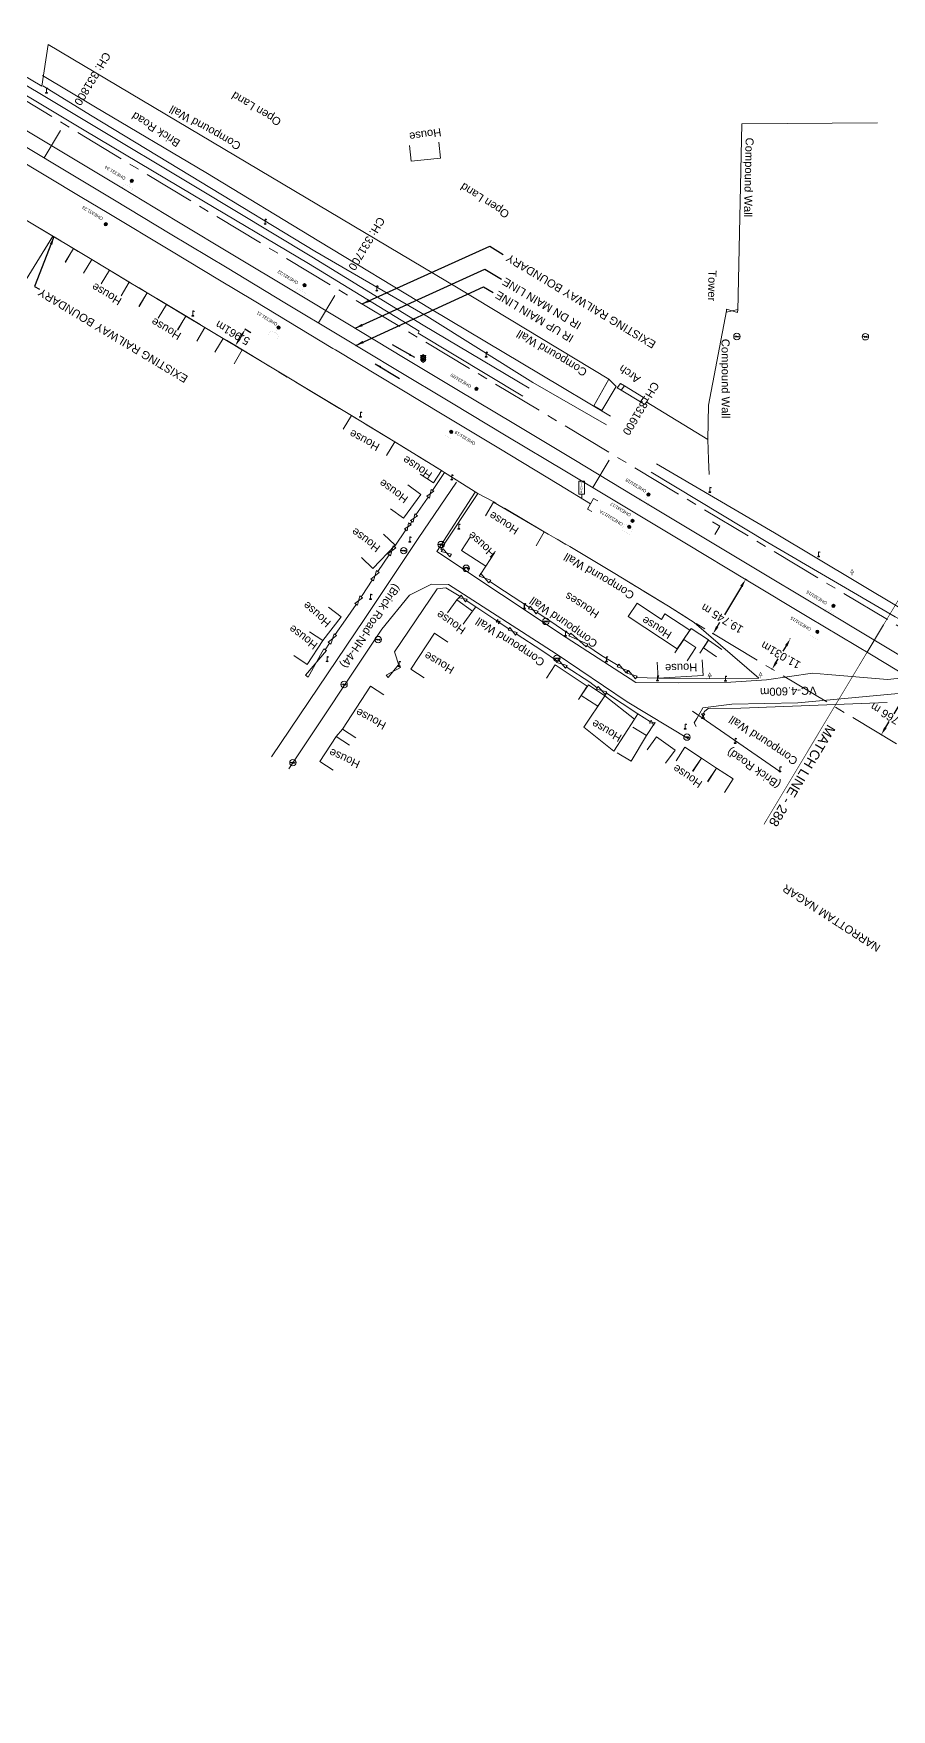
# Model space of a CAD drawing. Header units: metres. Extents: x -1651858 to 619161, y 795717 to 3398838.
# Drawn here: x 618291 to 618559, y 3396819 to 3397342 of the extents above; entities that cross this region are included whole.
import ezdxf
from ezdxf.enums import TextEntityAlignment as Align

# ---------------------------------------------------------------- set-up
doc = ezdxf.new("R2010")
doc.units = ezdxf.units.M
doc.header["$MEASUREMENT"] = 0
doc.linetypes.add('CENTER', pattern=[50.8, 31.75, -6.35, 6.35, -6.35])
doc.linetypes.add('PHANTOM2', pattern=[1.25, 0.625, -0.125, 0.125, -0.125, 0.125, -0.125])
doc.layers.get('Defpoints').update_dxf_attribs({"lineweight": 0})
for name, color, linetype, lineweight in [('Arch', 7, 'Continuous', 0), ('Bounary Dim', 10, 'Continuous', 13), ('Building Under Cons.', 251, 'Continuous', 0), ('Commercial Building Pucca', 251, 'Continuous', 0), ('Compound Wall', 251, 'Continuous', 0), ('Electric Pole', 251, 'Continuous', 0), ('Existing Chainage', 7, 'Continuous', 0), ('Existing IR Track', 143, 'Continuous', 0), ('Existing Railway Boundary', 7, 'CENTER', 0), ('flow direction', 7, 'Continuous', 0), ('Gate', 251, 'Continuous', 0), ('Lamp_Post', 7, 'Continuous', 0), ('MATCH LINE', 7, 'Continuous', 0), ('OHE MAST', 8, 'Continuous', 0), ('OHE MAST TEXT', 8, 'Continuous', 0), ('Residential Building Pucca', 251, 'Continuous', 0), ('Residential Building Semipucca', 251, 'Continuous', 0), ('Sign Board', 251, 'Continuous', 0), ('SRJ13A', 251, 'Continuous', 0), ('STOP', 251, 'Continuous', 0), ('Subroad Edge', 34, 'Continuous', 0), ('Telephone_Pole', 251, 'Continuous', 0), ('Text', 251, 'Continuous', 0), ('Trolley Stand', 7, 'Continuous', 0), ('Village Name', 7, 'Continuous', 0)]:
    doc.layers.add(name, color=color, linetype=linetype, lineweight=lineweight)
doc.styles.add('CUT-FILL', font='cut-fill.shx', dxfattribs={"height": 2})
doc.styles.get("Standard").update_dxf_attribs({"font": 'arial.ttf'})
doc.styles.add('Style-Arial', font='arial.ttf')
doc.styles.add('Text', font='arial.ttf', dxfattribs={"height": 2})
doc.styles.add('Vill txt', font='arial.ttf', dxfattribs={"height": 3})
doc.dimstyles.new('DIM', dxfattribs={"dimtxt": 2.5, "dimasz": 2.5, "dimexe": 0.18, "dimexo": 0.0625, "dimgap": 0.09, "dimtad": 0, "dimtih": 1, "dimtoh": 1, "dimdec": 3, "dimzin": 0, "dimdsep": 46, "dimtxsty": 'Standard', "dimcen": 0.09, "dimadec": 0, "dimazin": 0, "dimtfac": 1, "dimtdec": 3, "dimtofl": 0, "dimtmove": 0, "dimatfit": 3, "dimfxl": 1, "dimtolj": 1, "dimtzin": 0, "dimarcsym": 0})
doc.dimstyles.new('ISO-25', dxfattribs={"dimtxt": 2.5, "dimasz": 2.5, "dimexe": 1.25, "dimexo": 0.625, "dimtad": 1, "dimtxsty": 'Standard', "dimcen": 2.5, "dimadec": 0, "dimazin": 0, "dimtfac": 1, "dimtmove": 0, "dimatfit": 3, "dimfxl": 1, "dimarcsym": 0})
doc.dimstyles.get("Standard").update_dxf_attribs({"dimtxt": 2.5, "dimasz": 0.18, "dimexe": 0.18, "dimexo": 0.0625, "dimgap": 0.09, "dimtad": 0, "dimtih": 1, "dimtoh": 1, "dimdec": 3, "dimzin": 0, "dimdsep": 46, "dimtxsty": 'Standard', "dimcen": 0.09, "dimadec": 0, "dimazin": 0, "dimtfac": 1, "dimtdec": 3, "dimtofl": 0, "dimtmove": 0, "dimatfit": 3, "dimfxl": 1, "dimtolj": 1, "dimtzin": 0, "dimarcsym": 0})

# ---------------------------------------------------------------- blocks, each defined once
blk = doc.blocks.new('GT')
at = {"layer": 'Gate'}
for p, q in [((-0.5, -0.5), (-0.5, 0.5)), ((-0.5, 0.5), (0.5, -0.5)), ((0.5, 0.5), (0.5, -0.5))]:
    blk.add_line(p, q, dxfattribs=at)
at = {"layer": 'Gate', "flags": 128}
blk.add_lwpolyline([(0.5, 0.5), (-0.5, -0.5)], dxfattribs=at)
blk = doc.blocks.new('EP')
at = {"extrusion": (0, 0, -1)}
blk.add_hatch(color=8, dxfattribs=at).paths.add_polyline_path([(-0.31, -0.24), (-0.94, -0.01), (-0.41, -0.1), (-0.43, 0.15), (0.21, -0.05), (0.21, 0.16), (0.93, -0.01), (0.31, 0.07), (0.31, -0.19), (-0.31, 0)])
at = {"color": 8}
for p, q in [((-0.93, -0.01), (-0.21, 0.16)), ((-0.31, 0.07), (-0.93, -0.01)), ((-0.31, -0.19), (-0.31, 0.07)), ((0.31, 0), (-0.31, -0.19)), ((-0.21, 0.16), (-0.21, -0.05)), ((-0.21, -0.05), (0.43, 0.15)), ((0.31, -0.24), (0.31, 0)), ((0.43, 0.15), (0.41, -0.1)), ((0.94, -0.01), (0.31, -0.24)), ((0.41, -0.1), (0.94, -0.01))]:
    blk.add_line(p, q, dxfattribs=at)
blk.add_circle((0, 0), 1, dxfattribs=at)
blk = doc.blocks.new('LP')
at = {"flags": 128}
for points in [[(0, 0), (0, 1.5)], [(0.25, 1.35), (0.44, 1.35)]]:
    blk.add_lwpolyline(points, dxfattribs=at)
for centre, radius, start, end in [((0.07, 0.99), 0.519, 57.6425, 97.3165), ((0.34, 1.33), 0.094, 11.7012, 168.0476)]:
    blk.add_arc(centre, radius, start, end)
at = {"extrusion": (0, 0, -1)}
blk.add_ellipse((0, 0.01), major_axis=(0.308, 0), ratio=0.400495, dxfattribs=at)
blk.add_ellipse((0.35, 1.36), major_axis=(0.0017, 0.0438), ratio=0.461056, start_param=1.74022, end_param=4.575836)
blk = doc.blocks.new('SIG')
for color, points in [(1, [(-0.22, 0.42, 0.180295), (-0.01, 0.33, -0.00255), (0.01, 0.33, -0.00255), (0.02, 0.33, 0.180295), (0.23, 0.42, -0.002654), (0.25, 0.44, 0.184495), (0.33, 0.65, 1.000001), (-0.32, 0.65, 0.184495), (-0.24, 0.44, -0.002654)]), (2, [(0.23, -0.23, -0.002654), (0.25, -0.21, 0.184495), (0.33, 0.01, 1.000001), (-0.32, 0.01, 0.184495), (-0.24, -0.21, -0.002654), (-0.22, -0.23, 0.180295), (-0.01, -0.32, -0.00255), (0.01, -0.32, -0.00255), (0.02, -0.32, 0.180295)]), (3, [(0.23, -0.88, -0.002654), (0.25, -0.86, 0.184495), (0.33, -0.64, 1.000001), (-0.32, -0.64, 0.184495), (-0.24, -0.86, -0.002654), (-0.22, -0.88, 0.395599)])]:
    blk.add_hatch(color=color).paths.add_polyline_path(points)
for p, q in [((-0.31, 0.98), (-0.32, -0.9)), ((0.33, -0.9), (0.32, 0.98))]:
    blk.add_line(p, q)
at = {"flags": 128}
for points in [[(-0.31, 0.98), (-0.81, 0.98, 0.198758), (-0.42, 0.41, 0.003814), (-0.31, 0.39)], [(-0.31, 0.33), (-0.81, 0.33, 0.198758), (-0.42, -0.23, 0.003727), (-0.32, -0.26)], [(0.32, 0.98), (0.82, 0.98, -0.198758), (0.44, 0.41, -0.003814), (0.32, 0.39)], [(0.32, 0.33), (0.82, 0.33, -0.198758), (0.44, -0.23, -0.003727), (0.33, -0.26)], [(-0.32, -0.32), (-0.81, -0.32, 0.198758), (-0.42, -0.88, 0.003639), (-0.32, -0.9)], [(0.33, -0.32), (0.82, -0.32, -0.198758), (0.44, -0.88, -0.003639), (0.33, -0.9)]]:
    blk.add_lwpolyline(points, format="xyb", dxfattribs=at)
for centre, radius, start, end in [((0.01, 0.91), 0.324, 12.4049, 167.5951), ((0.01, 0.81), 0.357, 27.7578, 152.2422), ((0.01, -0.9), 0.324, 181.4572, 358.5428)]:
    blk.add_arc(centre, radius, start, end)
blk = doc.blocks.new('STOP')
at = {"layer": 'SRJ13A', "flags": 128}
blk.add_lwpolyline([(0, 1.32), (0, 0)], dxfattribs=at)
at = {"layer": 'SRJ13A'}
blk.add_3dface([(0.84, 5.38), (-0.84, 5.38), (-0.84, 1.32), (0.84, 1.32)], dxfattribs=at)
at = {"layer": 'SRJ13A', "char_height": 0.739, "attachment_point": 7, "rotation": 180, "line_spacing_factor": 0.6, "style": 'CUT-FILL'}
for s, insert in [('S', (0.29, 5.46)), ('P', (0.16, 2.47)), ('O', (0.29, 3.49)), ('T', (0.24, 4.52))]:
    blk.add_mtext(s, dxfattribs=dict(at, insert=insert))
blk = doc.blocks.new('TP')
at = {"layer": 'Telephone_Pole'}
blk.add_hatch(color=8, dxfattribs=at).paths.add_polyline_path([(0.49, 0.08, -0.516403), (0.5, 0.04, 0.157799), (0.42, -0.19, 0.257253), (0.43, -0.21), (0.7, -0.4, 0.297943), (0.73, -0.4, 0.213635), (0.94, -0.09, 0.292624), (0.86, 0.1, 0.314672), (-0.86, 0.1, 0.297888), (-0.94, -0.1, 0.205841), (-0.73, -0.4, 0.297943), (-0.7, -0.4), (-0.43, -0.21, 0.257253), (-0.42, -0.19, 0.155164), (-0.5, 0.04, -0.510878), (-0.49, 0.08, -0.167449)])
at = {"layer": 'Telephone_Pole', "color": 8}
for p, q in [((-0.7, -0.4), (-0.43, -0.21)), ((0.7, -0.4), (0.43, -0.21))]:
    blk.add_line(p, q, dxfattribs=at)
blk.add_circle((0, 0), 1.03, dxfattribs=at)
for centre, radius, start, end in [((0.01, -1.13), 1.5, 55.3659, 125.2353), ((-0.48, 0.05), 0.0243, 109.2181, 217.464), ((-0.82, -0.21), 0.402, 2.1844, 37.464), ((0.01, -1.34), 1.5, 71.1943, 109.2181), ((0.82, -0.21), 0.402, 141.9464, 177.8156), ((0.48, 0.06), 0.0243, 321.9464, 71.1943), ((0.75, -0.06), 0.194, 350.1231, 55.3659), ((-0.44, -0.19), 0.0258, 304.4776, 2.1844), ((0.44, -0.19), 0.0258, 177.8156, 235.5224), ((0.72, -0.38), 0.0258, 235.5224, 301.8866), ((0.49, -0.01), 0.462, 301.8866, 350.1231)]:
    blk.add_arc(centre, radius, start, end, dxfattribs=at)
for p in [(-0.44, -0.22), (0.44, -0.22)]:
    blk.add_point(p, dxfattribs=at)
blk = doc.blocks.new('TSB')
at = {"const_width": 0.132, "flags": 128}
blk.add_lwpolyline([(-0.51, 0.84), (0.54, 0.84), (0, 1.85), (-0.51, 0.84)], close=True, dxfattribs=at)
at = {"const_width": 0.142, "flags": 128}
blk.add_lwpolyline([(0, 0.84), (0, 0)], dxfattribs=at)
blk = doc.blocks.new('OHE MAST')
h = blk.add_hatch(color=256)
edge = h.paths.add_edge_path()
edge.add_arc((0, 0), 0.514, 0, 360)
at = {"const_width": 0.01, "flags": 128}
for points in [[(1.5, 3.5), (1.5, 2), (-1.5, 2), (-1.5, 3.5)], [(0, 2), (0, 0)]]:
    blk.add_lwpolyline(points, dxfattribs=at)
blk.add_circle((0, 0), 0.514)
blk = doc.blocks.new('*D53')
at = {"layer": 'Bounary Dim', "color": 0, "lineweight": -2, "transparency": 16777216}
for p, q in [((618526.29, 3397151.12), (618525.24, 3397149.38)), ((618527.53, 3397153.3), (618527.43, 3397153.36)), ((618521.84, 3397143.85), (618521.73, 3397143.91)), ((618523.18, 3397145.96), (618523.83, 3397147.04))]:
    blk.add_line(p, q, dxfattribs=at)
at = {"layer": 'Bounary Dim', "color": 0, "transparency": 16777216}
for points in [[(618525.93, 3397151.34), (618526.65, 3397150.91), (618527.58, 3397153.27)], [(618522.82, 3397146.17), (618523.54, 3397145.74), (618521.89, 3397143.82)]]:
    blk.add_solid(points, dxfattribs=at)
at = {"layer": 'Defpoints', "color": 0, "transparency": 16777216}
for p in [(618527.58, 3397153.27), (618527.58, 3397153.27), (618521.89, 3397143.82)]:
    blk.add_point(p, dxfattribs=at)
at = {"layer": 'Bounary Dim', "color": 0, "transparency": 16777216, "insert": (618524.59, 3397148.18), "char_height": 2.5, "attachment_point": 5, "rotation": 150}
blk.add_mtext('\\A1;11.031m', dxfattribs=at)
blk = doc.blocks.new('*D47')
at = {"layer": 'Defpoints', "color": 0, "linetype": 'Continuous', "ltscale": 0.5, "transparency": 16777216}
for p in [(618566.18, 3397140.29), (618566.43, 3397140.13), (618556.26, 3397123.19)]:
    blk.add_point(p, dxfattribs=at)
at = {"layer": 'Existing Railway Boundary', "color": 0, "linetype": 'Continuous', "lineweight": -2, "ltscale": 0.5, "transparency": 16777216}
for p, q in [((618564.89, 3397138.14), (618559.9, 3397129.83)), ((618566.38, 3397140.17), (618566.02, 3397140.38)), ((618556.2, 3397123.22), (618555.85, 3397123.43)), ((618557.29, 3397125.49), (618558.49, 3397127.48))]:
    blk.add_line(p, q, dxfattribs=at)
at = {"layer": 'Existing Railway Boundary', "color": 0, "linetype": 'Continuous', "ltscale": 0.5, "transparency": 16777216}
for points in [[(618564.53, 3397138.36), (618565.25, 3397137.93), (618566.18, 3397140.29)], [(618556.93, 3397125.7), (618557.65, 3397125.27), (618556, 3397123.34)]]:
    blk.add_solid(points, dxfattribs=at)
at = {"layer": 'Existing Railway Boundary', "color": 0, "linetype": 'Continuous', "ltscale": 0.5, "transparency": 16777216, "insert": (618559.19, 3397128.66), "char_height": 2.5, "attachment_point": 5, "rotation": 149}
blk.add_mtext('\\A1;19.766 m', dxfattribs=at)
blk = doc.blocks.new('*D48')
at = {"layer": 'Defpoints', "color": 0, "linetype": 'Continuous', "ltscale": 0.5, "transparency": 16777216}
for p in [(618513.6, 3397171.82), (618514.1, 3397171.52), (618503.93, 3397154.59)]:
    blk.add_point(p, dxfattribs=at)
at = {"layer": 'Existing Railway Boundary', "color": 0, "linetype": 'Continuous', "lineweight": -2, "ltscale": 0.5, "transparency": 16777216}
for p, q in [((618512.31, 3397169.68), (618506.97, 3397160.78)), ((618514.04, 3397171.55), (618513.44, 3397171.91)), ((618503.88, 3397154.63), (618503.28, 3397154.99)), ((618504.72, 3397157.04), (618505.56, 3397158.44))]:
    blk.add_line(p, q, dxfattribs=at)
at = {"layer": 'Existing Railway Boundary', "color": 0, "linetype": 'Continuous', "ltscale": 0.5, "transparency": 16777216}
for points in [[(618511.95, 3397169.89), (618512.67, 3397169.46), (618513.6, 3397171.82)], [(618504.36, 3397157.25), (618505.08, 3397156.82), (618503.44, 3397154.89)]]:
    blk.add_solid(points, dxfattribs=at)
at = {"layer": 'Existing Railway Boundary', "color": 0, "linetype": 'Continuous', "ltscale": 0.5, "transparency": 16777216, "insert": (618506.27, 3397159.61), "char_height": 2.5, "attachment_point": 5, "rotation": 149}
blk.add_mtext('\\A1;19.745 m', dxfattribs=at)
blk = doc.blocks.new('*D42')
at = {"layer": 'Bounary Dim', "color": 0, "lineweight": -2, "transparency": 16777216}
for p, q in [((618358.94, 3397248.92), (618357.04, 3397250.06)), ((618355.87, 3397243.81), (618353.97, 3397244.95)), ((618355.91, 3397247.82), (618355.41, 3397247))]:
    blk.add_line(p, q, dxfattribs=at)
at = {"layer": 'Bounary Dim', "color": 0, "transparency": 16777216}
for points in [[(618355.55, 3397248.03), (618356.26, 3397247.61), (618357.19, 3397249.96)], [(618355.05, 3397247.21), (618355.77, 3397246.78), (618354.12, 3397244.85)]]:
    blk.add_solid(points, dxfattribs=at)
at = {"layer": 'Defpoints', "color": 0, "transparency": 16777216}
for p in [(618358.99, 3397248.88), (618354.12, 3397244.85), (618355.92, 3397243.77)]:
    blk.add_point(p, dxfattribs=at)
at = {"layer": 'Bounary Dim', "color": 0, "transparency": 16777216, "insert": (618353.28, 3397248.84), "char_height": 2.5, "attachment_point": 5, "rotation": 150}
blk.add_mtext('\\A1;5.961m', dxfattribs=at)

msp = doc.modelspace()

# ---------------------------------------------------------------- linework, layer by layer
at = {"layer": 'Arch', "flags": 128}
for points in [[(618475.7463, 3397232.3182), (618481.641, 3397228.7107)], [(618474.7033, 3397230.9893), (618480.7079, 3397227.3552)]]:
    msp.add_lwpolyline(points, dxfattribs=at)
at = {"layer": 'Arch'}
for points in [[(618475.7463, 3397232.3182), (618474.7033, 3397230.9893), (618473.4521, 3397231.7479), (618474.4951, 3397233.0768)], [(618483.0514, 3397227.8768), (618482.1205, 3397226.5245), (618480.7079, 3397227.3552), (618481.641, 3397228.7107)]]:
    msp.add_3dface(points, dxfattribs=at)
at = {"layer": 'Building Under Cons.', "flags": 128}
msp.add_lwpolyline([(618493.7339, 3397152.4071), (618496.589, 3397156.4981), (618502.0488, 3397152.9872), (618499.3368, 3397148.7883)], dxfattribs=at)
at = {"layer": 'Commercial Building Pucca', "flags": 128}
msp.add_lwpolyline([(618468.6509, 3397224.6493), (618473.1975, 3397232.1235), (618470.8963, 3397234.3818), (618466.1875, 3397226.1237), (618468.6509, 3397224.6493)], dxfattribs=at)
at = {"layer": 'Compound Wall', "flags": 128}
for points in [[(618211.3286, 3397374.7692), (618293.6187, 3397325.932), (618295.6607, 3397338.9308)], [(618470.8963, 3397234.3818), (618423.7475, 3397262.8623), (618295.6607, 3397338.9308)], [(618554.7983, 3397314.4574), (618512.4135, 3397314.1576), (618511.134, 3397255.7133)], [(618507.5998, 3397255.7895), (618502.0053, 3397226.2787), (618501.8158, 3397215.563), (618502.0179, 3397209.3601), (618502.1671, 3397204.599)], [(618390.3843, 3397223.0308), (618356.296, 3397243.5232)], [(618482.5414, 3397227.3489), (618501.8158, 3397215.563)], [(618419.4437, 3397205.206), (618415.7347, 3397199.675)], [(618418.5413, 3397205.8217), (618419.4437, 3397205.206), (618429.9216, 3397198.7093)], [(618414.3502, 3397197.5502), (618414.1363, 3397197.2705), (618410.5799, 3397192.0104)], [(618418.7553, 3397181.0224), (618418.3881, 3397181.2929), (618429.9216, 3397198.7093), (618434.9162, 3397196.0682)], [(618407.3649, 3397187.3496), (618403.9457, 3397182.2359), (618403.8592, 3397182.0148)], [(618409.2529, 3397189.999), (618409.0568, 3397189.5401), (618408.694, 3397189.1886)], [(618450.6901, 3397186.6856), (618458.6813, 3397182.0961), (618472.1666, 3397174.0565), (618489.5469, 3397163.4516), (618497.5413, 3397158.4303), (618517.7519, 3397140.9468)], [(618402.2125, 3397179.5251), (618398.6928, 3397174.3154)], [(618432.4246, 3397175.9373), (618430.6088, 3397173.239)], [(618396.9196, 3397171.6537), (618393.7486, 3397166.8416), (618393.4224, 3397166.3945)], [(618433.6601, 3397171.2228), (618438.2248, 3397168.1888), (618446.0059, 3397163.0875)], [(618405.3656, 3397144.724), (618403.9031, 3397149.2616), (618417.1718, 3397168.9507), (618419.927, 3397169.2397), (618424.1017, 3397166.6732), (618424.4015, 3397166.5168)], [(618423.3044, 3397165.4773), (618424.4015, 3397166.5168)], [(618426.3106, 3397165.2547), (618429.2943, 3397163.2793), (618428.2065, 3397161.9403)], [(618391.8904, 3397164.0523), (618388.499, 3397159.2124), (618385.3659, 3397154.6006)], [(618429.2943, 3397163.2793), (618435.8818, 3397158.8555)], [(618448.4452, 3397161.4613), (618452.08, 3397159.0655), (618458.6712, 3397154.6604)], [(618436.6259, 3397158.3561), (618439.6328, 3397156.4053)], [(618441.9196, 3397154.8669), (618449.9031, 3397149.5874), (618454.8057, 3397146.3145)], [(618383.5427, 3397151.9318), (618382.1758, 3397149.8844)], [(618463.985, 3397151.231), (618468.6119, 3397148.0537), (618473.7378, 3397144.9391)], [(618457.5416, 3397144.5567), (618464.9522, 3397139.722), (618467.2524, 3397137.9356)], [(618476.5356, 3397143.0312), (618476.7592, 3397142.9675)], [(618479.4327, 3397141.1969), (618486.2313, 3397140.9561), (618501.3755, 3397140.7793), (618517.7519, 3397140.9468)], [(618469.5735, 3397135.504), (618470.0774, 3397136.2985)], [(618470.0774, 3397136.2985), (618479.9121, 3397129.8187), (618478.8955, 3397128.1495)], [(618500.3391, 3397129.8536), (618500.7546, 3397130.6017), (618501.9061, 3397131.5022), (618512.1236, 3397131.6462), (618557.8864, 3397133.3402)], [(618483.8308, 3397127.3986), (618479.9121, 3397129.8187)], [(618524.3505, 3397111.8376), (618497.0521, 3397130.6343)], [(618485.043, 3397126.6909), (618482.6477, 3397123.1156)]]:
    msp.add_lwpolyline(points, dxfattribs=at)
at = {"layer": 'Existing Chainage', "linetype": 'Continuous', "lineweight": 13, "flags": 128}
for points in [[(618299.5195, 3397312.087), (618294.368, 3397303.516)], [(618385.2291, 3397260.5788), (618380.0809, 3397252.0058)], [(618470.9521, 3397209.0879), (618465.805, 3397200.5142)], [(618556.697, 3397157.6433), (618551.5553, 3397149.0664)]]:
    msp.add_lwpolyline(points, dxfattribs=at)
at = {"layer": 'Existing IR Track', "flags": 128}
for points in [[(618575.5078, 3397139.7972), (618555.2239, 3397151.9856), (618535.6475, 3397163.7618), (618516.1521, 3397175.4893), (618497.3799, 3397186.7524), (618478.6247, 3397198.0053), (618459.8884, 3397209.2597), (618441.141, 3397220.5207), (618423.9179, 3397230.8588), (618406.7109, 3397241.1873), (618389.2406, 3397251.6841), (618371.7906, 3397262.1688), (618353.8163, 3397272.9822), (618335.8392, 3397283.7973), (618318.6285, 3397294.1478), (618301.4055, 3397304.5059), (618284.7336, 3397314.5418)], [(618573.2498, 3397136.0395), (618552.9277, 3397148.2437), (618533.3667, 3397159.9701), (618513.8297, 3397171.6821), (618495.0859, 3397182.9353), (618476.3624, 3397194.1762), (618457.5943, 3397205.4435), (618438.7807, 3397216.738), (618421.6284, 3397227.0472), (618404.3216, 3397237.4492), (618386.9536, 3397247.8787), (618369.6091, 3397258.2942), (618351.5213, 3397269.1639), (618333.7843, 3397279.8228), (618316.3257, 3397290.3173), (618299.1205, 3397300.6596), (618282.4221, 3397310.696)], [(618284.1273, 3397304.3876), (618306.1779, 3397291.1542), (618314.0049, 3397286.4556), (618334.1454, 3397274.3672), (618349.2091, 3397265.3166), (618359.9891, 3397258.8397), (618384.6359, 3397244.022), (618385.4319, 3397243.5434), (618419.2859, 3397223.1468), (618436.4519, 3397212.8044), (618455.2207, 3397201.4908), (618465.1429, 3397195.5098)], [(618467.45, 3397196.4024), (618466.0933, 3397197.1762), (618464.1925, 3397193.8434), (618465.5492, 3397193.0697)]]:
    msp.add_lwpolyline(points, dxfattribs=at)
at = {"layer": 'Existing Railway Boundary', "ltscale": 0.5, "flags": 128}
for points in [[(619123.7686, 3396818.7898), (618597.551, 3397135.46), (618340.5148, 3397289.885), (618272.0879, 3397331.378), (618200.3067, 3397374.2106), (618167.2628, 3397394.0905), (618136.7155, 3397412.5301), (618101.2537, 3397433.7804), (618081.518, 3397445.335), (618067.0082, 3397454.3563), (618050.8402, 3397463.1498), (618034.7358, 3397473.8983), (618015.527, 3397484.7894), (618000.0357, 3397494.7001), (617966.4204, 3397514.7803), (617937.3828, 3397532.2628), (617914.1692, 3397545.6654), (617896.088, 3397557.0544), (617862.0649, 3397577.5443), (617841.7384, 3397589.747), (617830.8748, 3397596.8259), (617819.1888, 3397603.9992), (617797.1004, 3397618.8736), (617766.3142, 3397638.9457)], [(617938.2249, 3397495.5522), (617952.0527, 3397486.2379), (618014.5773, 3397448.6377), (618069.8586, 3397415.5978), (618079.7455, 3397409.5056), (618080.5334, 3397408.0869), (618123.1541, 3397382.2472), (618136.1144, 3397374.9149), (618151.5394, 3397365.4786), (618167.6333, 3397356.5869), (618175.3738, 3397351.9121), (618183.3111, 3397347.2923), (618189.7442, 3397343.2528), (618193.8748, 3397340.8941), (618198.0164, 3397338.7774), (618219.0042, 3397325.913), (618235.623, 3397315.9899), (618268.2582, 3397296.3411), (618285.6051, 3397285.9434), (618326.5702, 3397261.4011), (618356.8525, 3397243.2144), (618390.3727, 3397223.0056), (618403.9469, 3397214.8519), (618418.5413, 3397205.8217), (618419.4437, 3397205.206), (618429.9216, 3397198.7093), (618434.9162, 3397196.0682), (618450.6901, 3397186.6856), (618458.6813, 3397182.0961), (618472.1666, 3397174.0565), (618489.5469, 3397163.4516), (618497.5413, 3397158.4303), (618638.3653, 3397073.905), (618638.8589, 3397073.594), (618676.9482, 3397051.8271), (618681.405, 3397047.7749), (618807.4636, 3396972.374), (618970.0993, 3396874.8382)]]:
    msp.add_lwpolyline(points, dxfattribs=at)
at = {"layer": 'MATCH LINE', "linetype": 'PHANTOM2', "ltscale": 15, "const_width": 0.2}
msp.add_lwpolyline([(618574.6796, 3397187.6401), (618519.3322, 3397095.3142)], dxfattribs=at)
at = {"layer": 'Residential Building Pucca', "flags": 128}
for points in [[(618417.6855, 3397308.4115), (618418.2066, 3397303.4402), (618409.0393, 3397302.4794), (618408.5182, 3397307.4507)], [(618294.4956, 3397274.7725), (618297.0495, 3397279.0694), (618303.5579, 3397275.2009), (618301.004, 3397270.9041)], [(618300.9651, 3397270.9274), (618303.5579, 3397275.2009), (618309.2159, 3397271.7682), (618306.6231, 3397267.4947)], [(618306.6425, 3397267.4832), (618309.2228, 3397271.7642), (618314.7361, 3397268.4412), (618312.1558, 3397264.1602)], [(618312.1819, 3397264.1445), (618314.7361, 3397268.4412), (618320.9667, 3397264.7374), (618318.4125, 3397260.4407)], [(618318.4095, 3397260.4425), (618320.9667, 3397264.7374), (618326.5702, 3397261.4011), (618324.013, 3397257.1062)], [(618323.9778, 3397257.1273), (618326.5702, 3397261.4011), (618332.6038, 3397257.7413), (618330.0115, 3397253.4675)], [(618330.0032, 3397253.4725), (618332.6038, 3397257.7413), (618338.641, 3397254.0633), (618336.0404, 3397249.7946)], [(618336.0985, 3397249.7597), (618338.641, 3397254.0633), (618344.6118, 3397250.5357), (618342.0693, 3397246.2322)], [(618342.0409, 3397246.249), (618344.6118, 3397250.5357), (618350.2805, 3397247.136), (618347.7095, 3397242.8493)], [(618347.7069, 3397242.8509), (618350.2805, 3397247.136), (618356.296, 3397243.5232), (618353.7225, 3397239.2381)], [(618387.8052, 3397218.7468), (618390.3859, 3397223.0276), (618403.9469, 3397214.8519), (618401.3661, 3397210.5712)], [(618403.9469, 3397214.8519), (618418.5413, 3397205.8217), (618416.0026, 3397201.9876), (618411.8349, 3397204.7472)], [(618408.0426, 3397201.3474), (618412.0785, 3397198.3984), (618406.6511, 3397190.9703), (618402.6151, 3397193.9192)], [(618432.3069, 3397191.7127), (618434.8438, 3397196.0196), (618450.6901, 3397186.6856), (618448.1532, 3397182.3787)], [(618400.4702, 3397185.9748), (618404.0692, 3397182.506), (618397.0961, 3397175.2713), (618393.4971, 3397178.7401)], [(618435.1265, 3397180.1427), (618432.4246, 3397175.9373), (618424.7686, 3397180.8562), (618427.4705, 3397185.0616)], [(618420.3796, 3397161.4238), (618423.3044, 3397165.4773), (618428.2065, 3397161.9403), (618425.2817, 3397157.8867)], [(618383.2096, 3397163.225), (618387.1729, 3397160.1791), (618381.4407, 3397152.7204), (618377.2771, 3397155.4864)], [(618377.2771, 3397155.4864), (618381.4407, 3397152.7204), (618376.5163, 3397145.3078), (618372.3528, 3397148.0737)], [(618413.1777, 3397141.0663), (618409.0042, 3397143.8171), (618416.3811, 3397155.0093), (618420.5546, 3397152.2585)], [(618491.507, 3397148.9301), (618494.2685, 3397153.0966), (618498.0649, 3397150.5804), (618495.3034, 3397146.414)], [(618451.3376, 3397141.0163), (618454.1064, 3397145.1779), (618464.1268, 3397138.511), (618461.358, 3397134.3494)], [(618500.0055, 3397146.7669), (618500.2967, 3397141.7768), (618486.2313, 3397140.9561), (618485.9401, 3397145.9461)], [(618391.7954, 3397122.3557), (618387.6155, 3397125.0969), (618396.394, 3397138.4824), (618400.5738, 3397135.7412)], [(618384.7222, 3397112.2222), (618380.5385, 3397114.9576), (618385.6353, 3397122.7529), (618389.819, 3397120.0175)], [(618389.819, 3397120.0175), (618385.6353, 3397122.7529), (618387.6155, 3397125.0969), (618391.7954, 3397122.3557)], [(618478.3713, 3397125.7036), (618482.6477, 3397123.1156), (618477.785, 3397115.0805), (618473.5086, 3397117.6685)], [(618482.7895, 3397118.6318), (618485.7151, 3397122.6847), (618491.5396, 3397118.4803), (618488.614, 3397114.4274)], [(618491.8682, 3397115.2077), (618494.5848, 3397119.4036), (618499.7764, 3397116.0425), (618497.0599, 3397111.8466)], [(618496.9756, 3397111.9023), (618499.7764, 3397116.0425), (618504.4891, 3397112.8543), (618501.6883, 3397108.7142)], [(618501.7934, 3397108.645), (618504.4891, 3397112.8543), (618509.6739, 3397109.5339), (618506.9782, 3397105.3245)]]:
    msp.add_lwpolyline(points, dxfattribs=at)
msp.add_lwpolyline([(618479.7093, 3397164.3738), (618487.2927, 3397159.3008), (618488.3741, 3397161.1286), (618496.1649, 3397155.955), (618492.1666, 3397150.1274), (618476.93, 3397160.2192), (618479.7093, 3397164.3738)], close=True, dxfattribs=at)
at = {"layer": 'Residential Building Pucca'}
for points in [[(618277.3411, 3397272.4556), (618285.6051, 3397285.9434), (618297.0394, 3397279.0739), (618288.7199, 3397265.4955)], [(618464.494, 3397138.8601), (618469.5722, 3397135.5036), (618467.3727, 3397132.2287), (618462.2343, 3397135.625)], [(618469.5735, 3397135.504), (618478.8955, 3397128.1495), (618472.4638, 3397118.1991), (618462.9902, 3397125.6732)]]:
    msp.add_3dface(points, dxfattribs=at)
at = {"layer": 'Residential Building Semipucca', "flags": 128}
msp.add_lwpolyline([(618504.5294, 3397147.6745), (618500.4173, 3397150.5164), (618502.0202, 3397152.8356), (618506.1322, 3397149.9937)], dxfattribs=at)
at = {"layer": 'Subroad Edge', "flags": 128}
for points in [[(617939.5819, 3397536.1242), (617968.0809, 3397517.0046), (618001.6772, 3397497.5652), (618014.5457, 3397490.0367), (618017.4415, 3397489.5044), (618036.7889, 3397477.0471), (618052.2441, 3397467.1051), (618068.1307, 3397457.3805), (618083.6568, 3397448.3835), (618102.9989, 3397436.328), (618138.274, 3397415.5447), (618169.3864, 3397397.2338), (618183.9444, 3397388.676), (618187.0611, 3397386.6515), (618203.4732, 3397379.1506), (618204.2203, 3397376.1859), (618238.8076, 3397356.1552), (618274.5145, 3397334.7071), (618308.1483, 3397314.6129), (618342.2053, 3397294.1889), (618378.0717, 3397272.6572), (618412.8495, 3397251.2733), (618445.9297, 3397231.6417)], [(617937.6295, 3397532.6608), (617966.9384, 3397515.3081), (618000.3654, 3397495.2889), (618015.8102, 3397485.2862), (618035.019, 3397474.3951), (618051.226, 3397463.8275), (618067.1959, 3397455.1993), (618082.1309, 3397445.8435), (618101.7568, 3397434.3811), (618137.038, 3397413.1184), (618167.5439, 3397394.7173), (618184.8973, 3397384.2575), (618200.8476, 3397375.283), (618237.5871, 3397353.7361), (618306.8596, 3397312.2051), (618340.8784, 3397291.9487), (618376.9829, 3397270.4922), (618411.6155, 3397249.377), (618411.24, 3397248.7682), (618444.0226, 3397229.1469)], [(618415.2878, 3397256.2588), (618380.1768, 3397277.5376), (618344.8796, 3397298.9623), (618310.4191, 3397319.3337), (618293.8195, 3397329.3069)], [(618293.9055, 3397326.0726), (618309.3826, 3397316.5218), (618343.2626, 3397296.0533), (618378.9323, 3397274.3654), (618413.9996, 3397254.0829)], [(618413.9996, 3397254.0829), (618447.0743, 3397233.3176), (618470.1168, 3397220.1178)], [(618415.2878, 3397256.2588), (618449.3661, 3397235.9411), (618471.361, 3397222.8257)], [(618485.7667, 3397207.9088), (618522.6736, 3397186.4117), (618561.821, 3397162.9829), (618585.7749, 3397149.7118), (618590.4055, 3397149.1775), (618592.1967, 3397153.505), (618592.8274, 3397168.9283), (618592.7639, 3397192.1845), (618592.5901, 3397212.3972)], [(618411.216, 3397184.6058), (618423.2455, 3397202.2418)], [(618484.0728, 3397205.3826), (618520.5838, 3397183.3746), (618560.32, 3397160.2012), (618586.7263, 3397145.9345), (618581.0682, 3397143.0045), (618557.978, 3397140.5707), (618539.2519, 3397142.1751), (618534.5418, 3397142.5878), (618520.1003, 3397140.5011)], [(618417.1349, 3397180.5191), (618429.0755, 3397199.0839)], [(618365.4493, 3397116.3711), (618394.6325, 3397159.6528), (618411.216, 3397184.6058)], [(618417.1349, 3397180.5191), (618457.52, 3397153.6632), (618479.25, 3397139.6865), (618492.6138, 3397139.5549), (618509.0144, 3397139.7143), (618520.1003, 3397140.5011)], [(618370.8781, 3397112.642), (618399.9477, 3397156.3008), (618408.5618, 3397166.9344), (618415.416, 3397170.3269), (618420.7157, 3397170.2381)], [(618420.7157, 3397170.2381), (618454.4146, 3397148.6448), (618476.6223, 3397133.5613), (618495.7725, 3397122.0102)], [(618529.9648, 3397133.264), (618559.0649, 3397135.9933), (618585.2256, 3397138.336), (618595.1229, 3397138.1467), (618616.1695, 3397137.7482), (618650.0997, 3397137.4355)], [(618498.1346, 3397125.855), (618497.5384, 3397127.0223), (618498.3836, 3397128.4036), (618500.2735, 3397131.7347), (618509.3258, 3397132.8758), (618529.9648, 3397133.264)]]:
    msp.add_lwpolyline(points, dxfattribs=at)
at = {"layer": 'Trolley Stand', "flags": 128}
msp.add_lwpolyline([(618503.2388, 3397189.876), (618505.5298, 3397188.511), (618503.9831, 3397185.906)], dxfattribs=at)

# ---------------------------------------------------------------- block references
at = {"layer": 'Electric Pole'}
for p in [(618510.8756, 3397247.7394), (618510.8756, 3397247.7394), (618551.0466, 3397247.6612), (618551.0466, 3397247.6612), (618406.7461, 3397180.8368), (618406.7461, 3397180.8368), (618418.4183, 3397182.7312), (618418.4183, 3397182.7312), (618418.4471, 3397182.7758), (618418.4471, 3397182.7758), (618451.1765, 3397158.7152), (618451.1765, 3397158.7152), (618398.7768, 3397153.0374), (618398.7768, 3397153.0374), (618454.6221, 3397147.1958), (618454.6221, 3397147.1958), (618388.101, 3397139.0231), (618388.101, 3397139.0231), (618495.2685, 3397122.5722), (618495.2685, 3397122.5722), (618372.1045, 3397114.6059), (618372.1045, 3397114.6059)]:
    msp.add_blockref('EP', p, dxfattribs=at)
at = {"layer": 'Gate'}
for p, xscale, yscale, zscale, rotation in [((618509.3668, 3397255.7492), 3.535149651830967, 0.9997078268975733, 1.87992467300944, 358.41630484139), ((618415.0425, 3397198.6126), 2.535998670144484, 0.9997078268975732, 1.592249264262753, 56.41630484013022), ((618409.9164, 3397191.0047), 2.409678708441883, 0.9997078268975733, 1.552087196370676, 56.41630483978091), ((618408.0295, 3397188.2691), 2.268927158346133, 0.9997078268975732, 1.50607577460734, 54.41630484366017), ((618403.0359, 3397180.7699), 2.985036169854569, 0.9997078268975731, 1.72747330589389, 56.41630484260565), ((618420.1026, 3397180.1627), 3.196326236604078, 0.9997078268975731, 1.787566042430646, 327.4163048436532), ((618397.8062, 3397172.9846), 3.198200338431479, 0.9997078268975733, 1.788090017397451, 56.41630484293729), ((618432.1345, 3397172.2309), 3.65727898073319, 0.9997078268975733, 1.912121968438977, 326.4163048429857), ((618392.6564, 3397165.2234), 2.798719869785972, 0.9997078268975735, 1.672693085750878, 56.41630484279106), ((618425.3561, 3397165.8858), 2.288584513628088, 0.999707826897567, 1.512585816008657, 326.4163048463969), ((618436.2539, 3397158.6058), 0.8962451758127146, 0.9997078268975733, 0.946563952978964, 326.4163048437536), ((618447.2256, 3397162.2744), 2.931671966454285, 0.9997078268975732, 1.711962444319544, 326.4163048420537), ((618384.4543, 3397153.2662), 3.232182027947793, 0.9997078268975642, 1.797564371948078, 235.4163048421345), ((618440.7762, 3397155.6361), 2.756127939883876, 0.9997078268975733, 1.659916465799708, 326.4163048460949), ((618461.3281, 3397152.9457), 6.324346168430761, 0.9997078268975726, 2.514457866934722, 327.4163048426199), ((618379.337, 3397145.7384), 10.04955640448678, 0.999707826897573, 3.169640388816067, 55.41630484181179), ((618403.4727, 3397143.1494), 4.924362778617684, 0.999707826897573, 2.218766326648027, 39.41630484172865), ((618456.1737, 3397145.4356), 3.251923404377533, 0.9997078268975731, 1.803045556780977, 327.4163048409827), ((618475.1367, 3397143.9852), 3.386437037286678, 0.9997078268975733, 1.839958589607745, 325.4163048395213), ((618478.0959, 3397142.0822), 3.206616424419253, 0.9997078268975731, 1.790441157187311, 326.4163048397409), ((618468.6138, 3397137.1334), 3.160487714556569, 0.9997078268975733, 1.777516330461081, 329.4163048452407), ((618484.4369, 3397127.0447), 1.403692675459658, 0.9997078268975733, 1.184602276806783, 329.4163048451634), ((618500.3026, 3397129.1374), 1.434244553744811, 0.9997078268975731, 1.197424530425156, 87.4163048362777)]:
    msp.add_blockref('GT', p, dxfattribs=dict(at, xscale=xscale, yscale=yscale, zscale=zscale, rotation=rotation))
at = {"layer": 'Lamp_Post'}
for p in [(618295.07, 3397323.8757), (618363.4248, 3397282.8725), (618398.3546, 3397262.038), (618340.8657, 3397254.2075), (618432.4808, 3397241.3896), (618393.2617, 3397222.632), (618421.7367, 3397202.9961), (618421.7579, 3397202.9829), (618502.4386, 3397199.1097), (618423.9357, 3397187.6448), (618423.9547, 3397187.6317), (618408.6814, 3397183.6019), (618536.4365, 3397178.9744), (618396.4086, 3397165.6891), (618444.4929, 3397162.8037), (618444.4378, 3397162.6499), (618457.3212, 3397154.1818), (618382.7717, 3397146.2423), (618405.3651, 3397144.7231), (618470.1212, 3397146.1864), (618486.0799, 3397140.25), (618507.2827, 3397140.1549), (618494.7383, 3397125.1678), (618510.3763, 3397120.6952), (618524.3505, 3397111.8376)]:
    msp.add_blockref('LP', p, dxfattribs=at)
at = {"layer": 'OHE MAST', "color": 2, "rotation": 149.0208306544455}
for p in [(618321.7601, 3397296.3276), (618313.6204, 3397282.79), (618375.7385, 3397263.7457), (618367.648, 3397250.5411), (618429.469, 3397231.3658), (618421.6066, 3397217.9491), (618483.2403, 3397198.3494), (618478.2888, 3397190.1465), (618477.2158, 3397188.2661), (618541.0633, 3397163.5814), (618536.0235, 3397155.4781)]:
    msp.add_blockref('OHE MAST', p, dxfattribs=at)
at = {"layer": 'Sign Board'}
for name, p in [('SIG', (618412.831, 3397240.8365)), ('TSB', (618546.8602, 3397173.1396)), ('TSB', (618502.3674, 3397140.8278)), ('TSB', (618518.2757, 3397140.9644))]:
    msp.add_blockref(name, p, dxfattribs=at)
at = {"layer": 'STOP'}
msp.add_blockref('STOP', (618462.3653, 3397197.1632), dxfattribs=at)
at = {"layer": 'Telephone_Pole'}
msp.add_blockref('TP', (618426.2551, 3397175.2979), dxfattribs=at)

# ---------------------------------------------------------------- texts
at = {"layer": 'Existing Chainage', "lineweight": 0, "char_height": 2.5, "attachment_point": 6, "line_spacing_factor": 0.6, "style": 'Style-Arial'}
for s, insert, rotation in [('CH: 331800', (618304.671, 3397320.2413), 238.992508), ('CH: 331700', (618390.3772, 3397268.7352), 239.014963), ('CH: 331600', (618476.0992, 3397217.2448), 239.021865)]:
    msp.add_mtext(s, dxfattribs=dict(at, insert=insert, rotation=rotation))
at = {"layer": 'Existing IR Track', "color": 7, "lineweight": 0}
for s, p in [('IR DN MAIN LINE', (618437.9203, 3397265.2162)), ('IR UP MAIN LINE', (618435.704, 3397261.0553))]:
    msp.add_text(s, height=2.5, rotation=149, dxfattribs=at).set_placement(p, align=Align.MIDDLE_RIGHT)
at = {"layer": 'Existing Railway Boundary', "linetype": 'Continuous', "ltscale": 5}
for p in [(618485.8081, 3397245.9855), (618339.5478, 3397235.2444)]:
    msp.add_text('EXISTING RAILWAY BOUNDARY', height=2.5, rotation=149, dxfattribs=at).set_placement(p)
at = {"layer": 'MATCH LINE', "linetype": 'Continuous'}
msp.add_text('MATCH LINE - 288', height=3, rotation=239.034667, dxfattribs=at).set_placement((618539.2733, 3397126.7383))
at = {"layer": 'OHE MAST TEXT'}
for s, p in [('OHE331.24', (618319.9279, 3397297.4413)), ('OHE331.23', (618312.874, 3397284.8574)), ('OHE331/22', (618373.9578, 3397264.7913)), ('OHE331.21', (618367.4182, 3397251.8631)), ('OHE331/20', (618427.9944, 3397232.4813)), ('OHE331/19', (618429.2957, 3397214.5985)), ('OHE331/18', (618482.7267, 3397199.7188)), ('OHE331/17', (618477.8895, 3397192.2458)), ('OHE331/17A', (618475.3989, 3397189.3813)), ('OHE331/16', (618539.1891, 3397164.7343)), ('OHE331/15', (618534.2082, 3397156.5483))]:
    msp.add_text(s, height=1, rotation=149, dxfattribs=at).set_placement(p)
at = {"layer": 'Subroad Edge', "style": 'Text'}
msp.add_text('Brick Road', height=2.5, rotation=147.239383, dxfattribs=at).set_placement((618329.2813, 3397312.3981), align=Align.MIDDLE_CENTER)
msp.add_text('(Brick Road-NH-44)', height=2.5, rotation=236.342826, dxfattribs=at).set_placement((618403.8088, 3397170.6989))
at = {"layer": 'Text', "style": 'Text'}
for s, rotation, p in [('Open Land', 148.957021, (618360.6744, 3397318.8653)), ('Compound Wall', 150.964558, (618344.652, 3397312.9468)), ('House', 188.568862, (618413.487, 3397310.8423)), ('Compound Wall', 268.745795, (618514.6022, 3397297.4524)), ('Open Land', 147.279722, (618432.0843, 3397290.1992)), ('House', 149.423654, (618313.8646, 3397260.9618)), ('Tower', 268.745795, (618503.1631, 3397263.5913)), ('House', 149.899624, (618332.4535, 3397250.0757)), ('Compound Wall', 149.265241, (618453.0228, 3397242.5096)), ('Compound Wall', 270.163221, (618507.3647, 3397234.5818)), ('Arch', 145.243705, (618477.3385, 3397236.0011)), ('House', 151.731515, (618394.4485, 3397215.2766)), ('House', 146.410224, (618410.9896, 3397206.7781)), ('House', 144.47962, (618403.5513, 3397199.377)), ('House', 147.473626, (618438.0246, 3397189.4331)), ('House', 143.434732, (618394.8645, 3397184.1117)), ('House', 138.504396, (618431.1139, 3397182.7302)), ('Compound Wall', 149.262732, (618467.7861, 3397172.8468)), ('House', 138.951036, (618379.5735, 3397160.9062)), ('Compound Wall', 144.972847, (618456.6949, 3397158.4459)), ('Houses', 147.394865, (618462.4415, 3397163.7476)), ('House', 145.440363, (618421.4866, 3397158.3886)), ('Compound Wall', 146.92367, (618439.9909, 3397152.3078)), ('House', 148.77701, (618485.8009, 3397156.7679)), ('House', 143.185571, (618375.2899, 3397153.7608)), ('House', 149.501197, (618417.7847, 3397145.7841)), ('House', 181.624125, (618493.4674, 3397144.2685)), ('VC-4.600m', 181.728608, (618526.9474, 3397136.8989)), ('House', 151.992364, (618396.4482, 3397128.2319)), ('House', 150.023011, (618470.1533, 3397124.5528)), ('Compound Wall', 146.576216, (618519.1248, 3397121.5188)), ('House', 155.845072, (618388.2139, 3397115.9098)), ('House', 146.358671, (618495.4332, 3397110.319))]:
    msp.add_text(s, height=2.5, rotation=rotation, dxfattribs=at).set_placement(p, align=Align.MIDDLE_CENTER)
msp.add_text('(Brick Road)', height=2.5, rotation=145.283313, dxfattribs=at).set_placement((618524.8006, 3397108.3365))
at = {"layer": 'Village Name', "style": 'Vill txt'}
msp.add_text('  NARROTTAM NAGAR', height=2.5, rotation=147.079805, dxfattribs=at).set_placement((618557.6545, 3397056.3527))

# ---------------------------------------------------------------- dimensions: what is measured, and where the dimension line sits
at = {"layer": 'Bounary Dim'}
dim = msp.add_aligned_dim(p1=(618358.9893, 3397248.8839), p2=(618355.9205, 3397243.7741), distance=-2.0962, dimstyle='Standard', override={"dimasz": 2.5, "dimdsep": 0, "dimpost": 'm', "dimtmove": 2}, dxfattribs=at)
dim.commit()
dim.dimension.update_dxf_attribs({"geometry": '*D42', "text_midpoint": (618353.2765, 3397248.8385), "text_rotation": 150})
dim = msp.add_linear_dim(base=(618527.5806, 3397153.2659), p1=(618521.8891, 3397143.8163), p2=(618527.5806, 3397153.2659), angle=58.939198, dimstyle='Standard', override={"dimtxt": 2.5, "dimasz": 2.5, "dimdsep": 0, "dimpost": 'm', "dimtmove": 2}, dxfattribs=at)
dim.commit()
dim.dimension.update_dxf_attribs({"geometry": '*D53', "text_midpoint": (618524.5887, 3397148.1812), "dimtype": 129, "text_rotation": 150})
at = {"layer": 'Existing Railway Boundary', "linetype": 'Continuous', "ltscale": 0.5}
for base, p1, p2, angle, picture, middle in [((618513.5982, 3397171.8211), (618503.9344, 3397154.5931), (618514.0975, 3397171.5213), 59.020788, '*D48', (618506.2676, 3397159.6109)), ((618566.1771, 3397140.2869), (618556.2571, 3397123.188), (618566.4332, 3397140.1331), 59.013562, '*D47', (618559.1918, 3397128.6551))]:
    dim = msp.add_linear_dim(base=base, p1=p1, p2=p2, angle=angle, dimstyle='DIM', override={"dimtad": 3, "dimpost": ' m'}, dxfattribs=at)
    dim.commit()
    dim.dimension.update_dxf_attribs({"geometry": picture, "text_midpoint": middle, "dimtype": 129, "text_rotation": 149})

# ---------------------------------------------------------------- leaders
at = {"layer": 'Existing IR Track', "color": 7, "lineweight": 0}
for points in [[(618391.5288, 3397250.3093), (618432.1313, 3397268.7361), (618437.258, 3397265.6479)], [(618391.7976, 3397244.9699), (618431.7242, 3397263.286), (618434.6833, 3397261.5035)]]:
    msp.add_leader(points, dimstyle='ISO-25', override={"dimtxt": 0.5, "dimtad": 0}, dxfattribs=at)
at = {"layer": 'Existing Railway Boundary', "linetype": 'Continuous', "ltscale": 5}
for points in [[(618297.435, 3397278.8402), (618291.3154, 3397263.3741), (618292.8688, 3397262.478)], [(618393.7463, 3397257.904), (618433.6231, 3397275.9365), (618437.859, 3397273.3849)]]:
    msp.add_leader(points, dimstyle='ISO-25', override={"dimtxt": 0.5, "dimtad": 0}, dxfattribs=at)
at = {"layer": 'flow direction', "lineweight": 0}
for points in [[(618410.2532, 3397241.1241), (618403.2506, 3397245.1681)], [(618397.8201, 3397239.2197), (618405.4352, 3397234.5912)]]:
    msp.add_leader(points, dimstyle='ISO-25', override={"dimtxt": 0.5, "dimasz": 2, "dimtad": 0}, dxfattribs=at)

doc.saveas('drawing.dxf')
